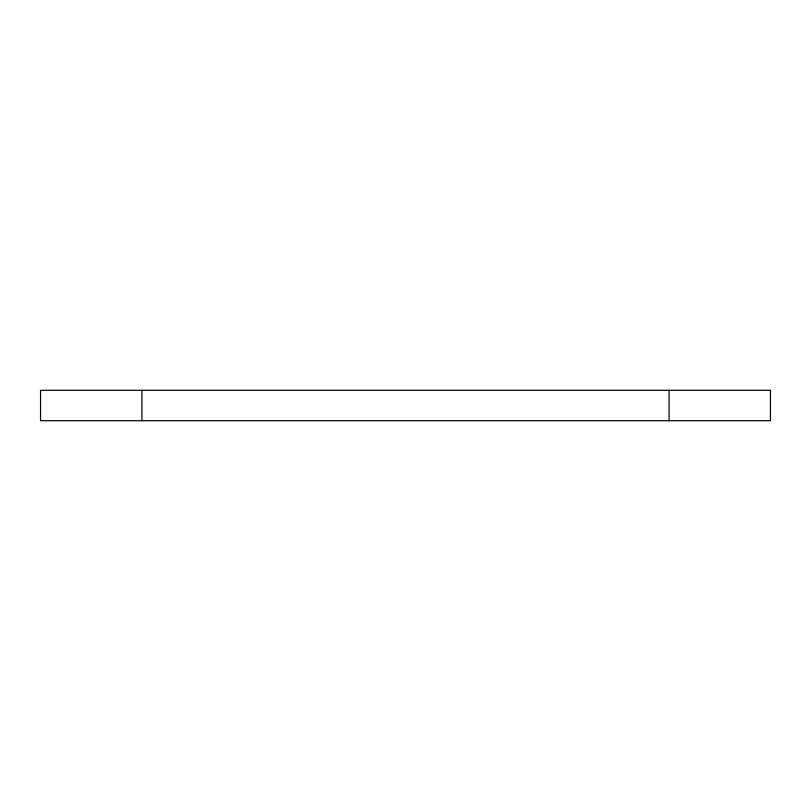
<?xml version="1.0" encoding="UTF-8"?>
<svg xmlns="http://www.w3.org/2000/svg" width="811" height="811" viewBox="0 0 811 811"><rect width="100%" height="100%" fill="white"/><g stroke="black" fill="none" stroke-linecap="round" stroke-linejoin="round"><path stroke-width="1.22" d="M669.075 390.294L669.075 420.706M141.925 390.294L141.925 420.706M770.45 390.294L40.55 390.294L40.55 420.706L770.45 420.706L770.45 390.294"/></g></svg>
